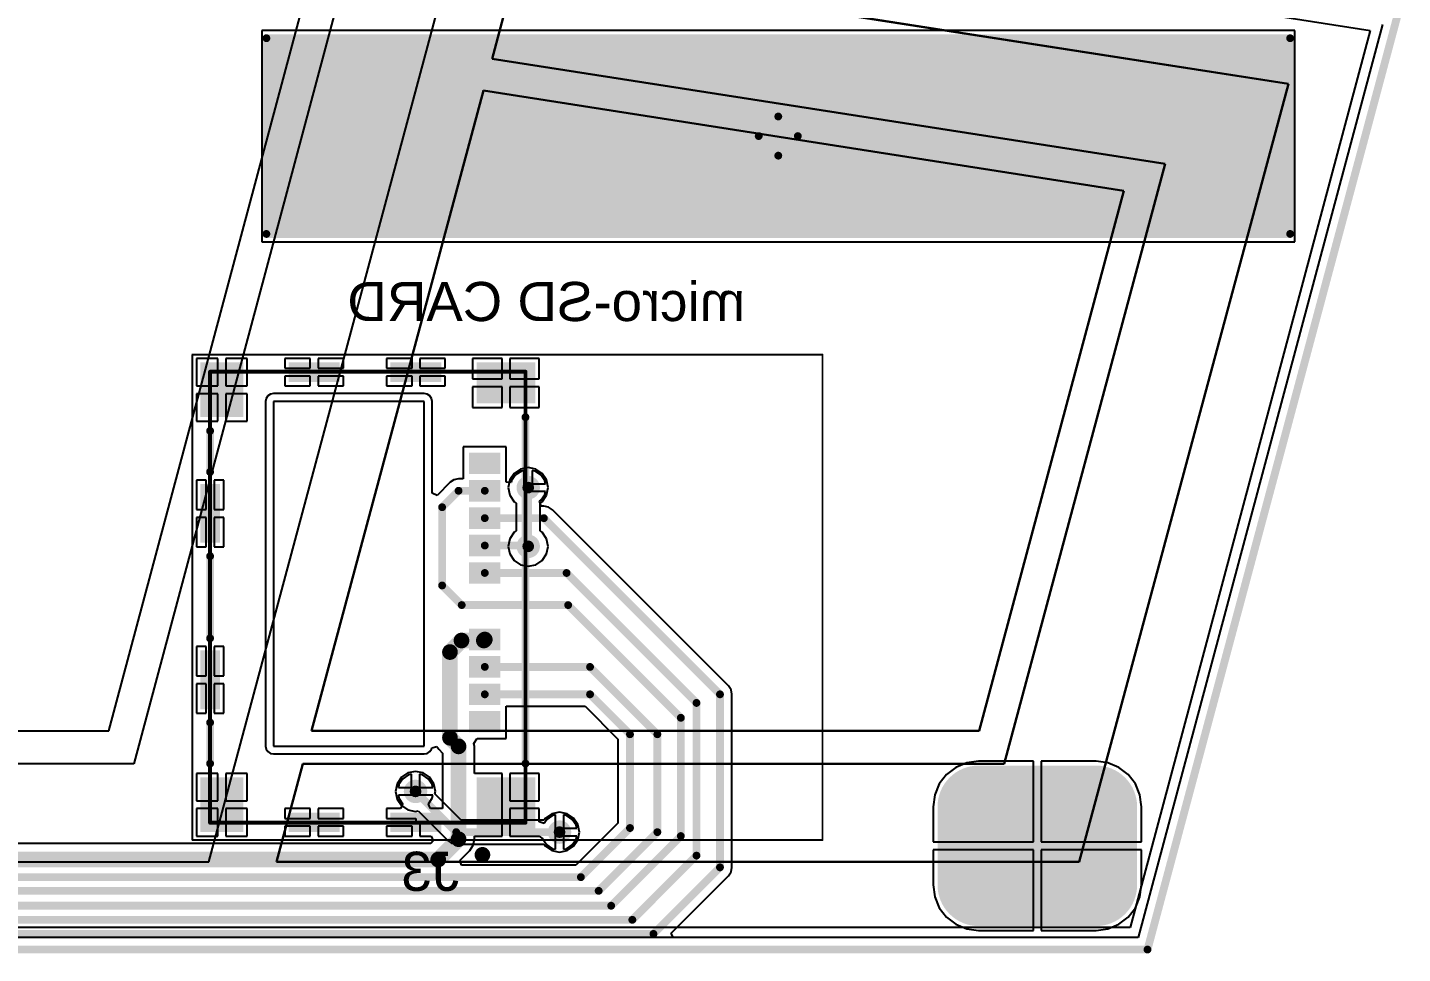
# Model space of a CAD drawing. Header units: inches. Extents: x -27 to 142, y -1 to 42.
# Drawn here: x 107.2 to 142.34, y -1 to 22.65 of the extents above; entities that cross this region are included whole.
import ezdxf

# ---------------------------------------------------------------- set-up
doc = ezdxf.new("R2010")
doc.units = ezdxf.units.IN
for name, color, linetype in [('Bottom Layer', 5, 'Continuous'), ('Bottom Overlay', 54, 'Continuous'), ('Bottom Paste', 16, 'Continuous'), ('Bottom Solder', 6, 'Continuous'), ('Keep-Out Layer', 6, 'Continuous'), ('Mechanical 1', 6, 'Continuous'), ('Mechanical 13', 56, 'Continuous'), ('Mechanical 15', 56, 'Continuous'), ('Top Layer', 1, 'Continuous'), ('Top Solder', 216, 'Continuous'), ('Via Holes', 16, 'Continuous')]:
    doc.layers.add(name, color=color, linetype=linetype)
doc.styles.add('Arial', font='', dxfattribs={"height": 0.2})
doc.styles.get('Arial').set_extended_font_data('Arial')

# ---------------------------------------------------------------- blocks, each defined once
blk = doc.blocks.new('GCT_MEM2085_00_115_00_A_REV0_2_B_734')
at = {"layer": 'Bottom Layer'}
for points in [[(-5.95, 4.23), (-5, 4.23), (-5, 2.83), (-5.95, 2.83)], [(4.65, 4.23), (5.95, 4.23), (5.95, 2.83), (4.65, 2.83)], [(-3.645, 3.34), (-3.195, 3.34), (-3.195, 2.64), (-3.645, 2.64)], [(-2.945, 3.34), (-2.495, 3.34), (-2.495, 2.64), (-2.945, 2.64)], [(-2.245, 3.34), (-1.795, 3.34), (-1.795, 2.64), (-2.245, 2.64)], [(-1.545, 3.34), (-1.095, 3.34), (-1.095, 2.64), (-1.545, 2.64)], [(-0.845, 3.34), (-0.395, 3.34), (-0.395, 2.64), (-0.845, 2.64)], [(0.855, 3.34), (1.305, 3.34), (1.305, 2.64), (0.855, 2.64)], [(1.555, 3.34), (2.005, 3.34), (2.005, 2.64), (1.555, 2.64)], [(2.255, 3.34), (2.705, 3.34), (2.705, 2.64), (2.255, 2.64)], [(2.955, 3.34), (3.405, 3.34), (3.405, 2.64), (2.955, 2.64)], [(-5.95, 1.83), (-5.55, 1.83), (-5.55, 0.63), (-5.95, 0.63)], [(5.55, 1.83), (5.95, 1.83), (5.95, 0.63), (5.55, 0.63)], [(-5.95, -0.77), (-5.55, -0.77), (-5.55, -1.97), (-5.95, -1.97)], [(5.55, -0.77), (5.95, -0.77), (5.95, -1.97), (5.55, -1.97)], [(-5.95, -3.23), (-4.65, -3.23), (-4.65, -4.23), (-5.95, -4.23)], [(4.65, -3.23), (5.95, -3.23), (5.95, -4.23), (4.65, -4.23)], [(-2.84, -3.83), (-1.44, -3.83), (-1.44, -4.23), (-2.84, -4.23)], [(1.41, -3.83), (2.81, -3.83), (2.81, -4.23), (1.41, -4.23)]]:
    blk.add_hatch(color=5, dxfattribs=at).paths.add_polyline_path(points)
at = {"layer": 'Bottom Paste'}
for points in [[(-5.95, 4.23), (-5, 4.23), (-5, 2.83), (-5.95, 2.83)], [(4.65, 4.23), (5.95, 4.23), (5.95, 2.83), (4.65, 2.83)], [(-3.645, 3.34), (-3.195, 3.34), (-3.195, 2.64), (-3.645, 2.64)], [(-2.945, 3.34), (-2.495, 3.34), (-2.495, 2.64), (-2.945, 2.64)], [(-2.245, 3.34), (-1.795, 3.34), (-1.795, 2.64), (-2.245, 2.64)], [(-1.545, 3.34), (-1.095, 3.34), (-1.095, 2.64), (-1.545, 2.64)], [(-0.845, 3.34), (-0.395, 3.34), (-0.395, 2.64), (-0.845, 2.64)], [(0.855, 3.34), (1.305, 3.34), (1.305, 2.64), (0.855, 2.64)], [(1.555, 3.34), (2.005, 3.34), (2.005, 2.64), (1.555, 2.64)], [(2.255, 3.34), (2.705, 3.34), (2.705, 2.64), (2.255, 2.64)], [(2.955, 3.34), (3.405, 3.34), (3.405, 2.64), (2.955, 2.64)], [(-5.95, 1.83), (-5.55, 1.83), (-5.55, 0.63), (-5.95, 0.63)], [(5.55, 1.83), (5.95, 1.83), (5.95, 0.63), (5.55, 0.63)], [(-5.95, -0.77), (-5.55, -0.77), (-5.55, -1.97), (-5.95, -1.97)], [(5.55, -0.77), (5.95, -0.77), (5.95, -1.97), (5.55, -1.97)], [(-5.95, -3.23), (-4.65, -3.23), (-4.65, -4.23), (-5.95, -4.23)], [(4.65, -3.23), (5.95, -3.23), (5.95, -4.23), (4.65, -4.23)], [(-2.84, -3.83), (-1.44, -3.83), (-1.44, -4.23), (-2.84, -4.23)], [(1.41, -3.83), (2.81, -3.83), (2.81, -4.23), (1.41, -4.23)]]:
    blk.add_hatch(color=16, dxfattribs=at).paths.add_polyline_path(points)
at = {"layer": 'Bottom Solder'}
for points in [[(-6, 4.28), (-4.95, 4.28), (-4.95, 2.78), (-6, 2.78)], [(4.6, 4.28), (6, 4.28), (6, 2.78), (4.6, 2.78)], [(-3.695, 3.39), (-3.145, 3.39), (-3.145, 2.59), (-3.695, 2.59)], [(-2.995, 3.39), (-2.445, 3.39), (-2.445, 2.59), (-2.995, 2.59)], [(-2.295, 3.39), (-1.745, 3.39), (-1.745, 2.59), (-2.295, 2.59)], [(-1.595, 3.39), (-1.045, 3.39), (-1.045, 2.59), (-1.595, 2.59)], [(-0.895, 3.39), (-0.345, 3.39), (-0.345, 2.59), (-0.895, 2.59)], [(0.805, 3.39), (1.355, 3.39), (1.355, 2.59), (0.805, 2.59)], [(1.505, 3.39), (2.055, 3.39), (2.055, 2.59), (1.505, 2.59)], [(2.205, 3.39), (2.755, 3.39), (2.755, 2.59), (2.205, 2.59)], [(2.905, 3.39), (3.455, 3.39), (3.455, 2.59), (2.905, 2.59)], [(-6, 1.88), (-5.5, 1.88), (-5.5, 0.58), (-6, 0.58)], [(5.5, 1.88), (6, 1.88), (6, 0.58), (5.5, 0.58)], [(-6, -0.72), (-5.5, -0.72), (-5.5, -2.02), (-6, -2.02)], [(5.5, -0.72), (6, -0.72), (6, -2.02), (5.5, -2.02)], [(-6, -3.18), (-4.6, -3.18), (-4.6, -4.28), (-6, -4.28)], [(4.6, -3.18), (6, -3.18), (6, -4.28), (4.6, -4.28)], [(-2.89, -3.78), (-1.39, -3.78), (-1.39, -4.28), (-2.89, -4.28)], [(1.36, -3.78), (2.86, -3.78), (2.86, -4.28), (1.36, -4.28)]]:
    blk.add_hatch(color=6, dxfattribs=at).paths.add_polyline_path(points)
at = {"layer": 'Bottom Layer'}
for p, q in [((3.8, 1.44), (-5, 1.44)), ((-5, 1.44), (-5, -2.41)), ((3.8, -2.41), (3.8, 1.44)), ((-5, -2.41), (3.8, -2.41))]:
    blk.add_line(p, q, dxfattribs=at)
at = {"layer": 'Bottom Overlay'}
for points in [[(4.25, 4.03, 0.2, 0.2, 0), (-4.6, 4.03, 0.2, 0.2, 0)], [(-3.2, -4.03, 0.2, 0.2, 0), (-4.25, -4.03, 0.2, 0.2, 0)], [(1.05, -4.03, 0.2, 0.2, 0), (-1.05, -4.03, 0.2, 0.2, 0)], [(4.25, -4.03, 0.2, 0.2, 0), (3.2, -4.03, 0.2, 0.2, 0)]]:
    blk.add_lwpolyline(points, format="xyseb", dxfattribs=at)
for points in [[(-4.65, 4.03, 0.1, 0.1, 1), (-4.55, 4.03, 0.1, 0.1, 1)], [(4.2, 4.03, 0.1, 0.1, 1), (4.3, 4.03, 0.1, 0.1, 1)], [(6.68, 2.93, 0.2, 0.2, 1), (6.48, 2.93, 0.2, 0.2, 1)], [(6.43, 2.93, 0.1, 0.1, 1), (6.53, 2.93, 0.1, 0.1, 1)], [(6.63, 2.93, 0.1, 0.1, 1), (6.73, 2.93, 0.1, 0.1, 1)], [(-4.3, -4.03, 0.1, 0.1, 1), (-4.2, -4.03, 0.1, 0.1, 1)], [(-3.25, -4.03, 0.1, 0.1, 1), (-3.15, -4.03, 0.1, 0.1, 1)], [(-1.1, -4.03, 0.1, 0.1, 1), (-1, -4.03, 0.1, 0.1, 1)], [(1, -4.03, 0.1, 0.1, 1), (1.1, -4.03, 0.1, 0.1, 1)], [(3.15, -4.03, 0.1, 0.1, 1), (3.25, -4.03, 0.1, 0.1, 1)], [(4.2, -4.03, 0.1, 0.1, 1), (4.3, -4.03, 0.1, 0.1, 1)]]:
    blk.add_lwpolyline(points, format="xyseb", close=True, dxfattribs=at)
at = {"layer": 'Mechanical 13'}
for points in [[(5.76, 4.03, 0.1, 0.1, 0), (-5.76, 4.03, 0.1, 0.1, 0)], [(-5.76, -4.03, 0.1, 0.1, 0), (-5.76, 4.03, 0.1, 0.1, 0)], [(5.76, -4.03, 0.1, 0.1, 0), (5.76, 4.03, 0.1, 0.1, 0)], [(5.76, -4.03, 0.1, 0.1, 0), (-5.76, -4.03, 0.1, 0.1, 0)]]:
    blk.add_lwpolyline(points, format="xyseb", dxfattribs=at)
for points in [[(-5.785, 4.03, 0.05, 0.05, 1), (-5.735, 4.03, 0.05, 0.05, 1)], [(-5.785, 4.03, 0.05, 0.05, 1), (-5.735, 4.03, 0.05, 0.05, 1)], [(5.735, 4.03, 0.05, 0.05, 1), (5.785, 4.03, 0.05, 0.05, 1)], [(5.735, 4.03, 0.05, 0.05, 1), (5.785, 4.03, 0.05, 0.05, 1)], [(6.68, 2.93, 0.2, 0.2, 1), (6.48, 2.93, 0.2, 0.2, 1)], [(6.43, 2.93, 0.1, 0.1, 1), (6.53, 2.93, 0.1, 0.1, 1)], [(6.63, 2.93, 0.1, 0.1, 1), (6.73, 2.93, 0.1, 0.1, 1)], [(-5.785, -4.03, 0.05, 0.05, 1), (-5.735, -4.03, 0.05, 0.05, 1)], [(-5.785, -4.03, 0.05, 0.05, 1), (-5.735, -4.03, 0.05, 0.05, 1)], [(5.735, -4.03, 0.05, 0.05, 1), (5.785, -4.03, 0.05, 0.05, 1)], [(5.735, -4.03, 0.05, 0.05, 1), (5.785, -4.03, 0.05, 0.05, 1)]]:
    blk.add_lwpolyline(points, format="xyseb", close=True, dxfattribs=at)
at = {"layer": 'Mechanical 15'}
for points in [[(-6.2, -4.48, 0.05, 0.05, 0), (-6.2, 11.62, 0.05, 0.05, 0)], [(6.2, 11.62, 0.05, 0.05, 0), (-6.2, 11.62, 0.05, 0.05, 0)], [(6.2, -4.48, 0.05, 0.05, 0), (6.2, 11.62, 0.05, 0.05, 0)], [(6.2, -4.48, 0.05, 0.05, 0), (-6.2, -4.48, 0.05, 0.05, 0)]]:
    blk.add_lwpolyline(points, format="xyseb", dxfattribs=at)
for points in [[(-6.212, 11.62, 0.025, 0.025, 1), (-6.188, 11.62, 0.025, 0.025, 1)], [(-6.212, 11.62, 0.025, 0.025, 1), (-6.188, 11.62, 0.025, 0.025, 1)], [(6.188, 11.62, 0.025, 0.025, 1), (6.212, 11.62, 0.025, 0.025, 1)], [(6.188, 11.62, 0.025, 0.025, 1), (6.212, 11.62, 0.025, 0.025, 1)], [(-6.212, -4.48, 0.025, 0.025, 1), (-6.188, -4.48, 0.025, 0.025, 1)], [(-6.212, -4.48, 0.025, 0.025, 1), (-6.188, -4.48, 0.025, 0.025, 1)], [(6.188, -4.48, 0.025, 0.025, 1), (6.212, -4.48, 0.025, 0.025, 1)], [(6.188, -4.48, 0.025, 0.025, 1), (6.212, -4.48, 0.025, 0.025, 1)]]:
    blk.add_lwpolyline(points, format="xyseb", close=True, dxfattribs=at)
blk = doc.blocks.new('I___________________754')
at = {"layer": 'Bottom Layer'}
blk.add_hatch(color=5, dxfattribs=at).paths.add_polyline_path([(-13, 2.5), (13, 2.5), (13, -2.5), (-13, -2.5)])
at = {"layer": 'Bottom Solder'}
blk.add_hatch(color=6, dxfattribs=at).paths.add_polyline_path([(-13.05, 2.55), (13.05, 2.55), (13.05, -2.55), (-13.05, -2.55)])
at = {"layer": 'Mechanical 13'}
for points in [[(-13.081, 2.5, 0.2, 0.2, 0), (-13.081, -2.5, 0.2, 0.2, 0)], [(13.081, 2.5, 0.2, 0.2, 0), (-13.081, 2.5, 0.2, 0.2, 0)], [(13.081, 2.5, 0.2, 0.2, 0), (13.081, -2.5, 0.2, 0.2, 0)], [(13.081, -2.5, 0.2, 0.2, 0), (-13.081, -2.5, 0.2, 0.2, 0)]]:
    blk.add_lwpolyline(points, format="xyseb", dxfattribs=at)
for points in [[(-13.131, 2.5, 0.1, 0.1, 1), (-13.031, 2.5, 0.1, 0.1, 1)], [(-13.131, 2.5, 0.1, 0.1, 1), (-13.031, 2.5, 0.1, 0.1, 1)], [(13.031, 2.5, 0.1, 0.1, 1), (13.131, 2.5, 0.1, 0.1, 1)], [(13.031, 2.5, 0.1, 0.1, 1), (13.131, 2.5, 0.1, 0.1, 1)], [(-13.131, -2.5, 0.1, 0.1, 1), (-13.031, -2.5, 0.1, 0.1, 1)], [(-13.131, -2.5, 0.1, 0.1, 1), (-13.031, -2.5, 0.1, 0.1, 1)], [(13.031, -2.5, 0.1, 0.1, 1), (13.131, -2.5, 0.1, 0.1, 1)], [(13.031, -2.5, 0.1, 0.1, 1), (13.131, -2.5, 0.1, 0.1, 1)]]:
    blk.add_lwpolyline(points, format="xyseb", close=True, dxfattribs=at)
at = {"layer": 'Mechanical 15'}
for points in [[(13.081, 2.5, 0.2, 0.2, 0), (-13.081, 2.5, 0.2, 0.2, 0)], [(-13.081, 2.5, 0.2, 0.2, 0), (-13.081, -2.5, 0.2, 0.2, 0)], [(13.081, 2.5, 0.2, 0.2, 0), (13.081, -2.5, 0.2, 0.2, 0)], [(0, 0.5, 0.2, 0.2, 0), (0, -0.5, 0.2, 0.2, 0)], [(0.5, 0, 0.2, 0.2, 0), (-0.5, 0, 0.2, 0.2, 0)], [(13.081, -2.5, 0.2, 0.2, 0), (-13.081, -2.5, 0.2, 0.2, 0)]]:
    blk.add_lwpolyline(points, format="xyseb", dxfattribs=at)
for points in [[(-13.131, 2.5, 0.1, 0.1, 1), (-13.031, 2.5, 0.1, 0.1, 1)], [(-13.131, 2.5, 0.1, 0.1, 1), (-13.031, 2.5, 0.1, 0.1, 1)], [(13.031, 2.5, 0.1, 0.1, 1), (13.131, 2.5, 0.1, 0.1, 1)], [(13.031, 2.5, 0.1, 0.1, 1), (13.131, 2.5, 0.1, 0.1, 1)], [(-0.05, 0.5, 0.1, 0.1, 1), (0.05, 0.5, 0.1, 0.1, 1)], [(-0.55, 0, 0.1, 0.1, 1), (-0.45, 0, 0.1, 0.1, 1)], [(0.45, 0, 0.1, 0.1, 1), (0.55, 0, 0.1, 0.1, 1)], [(-0.05, -0.5, 0.1, 0.1, 1), (0.05, -0.5, 0.1, 0.1, 1)], [(-13.131, -2.5, 0.1, 0.1, 1), (-13.031, -2.5, 0.1, 0.1, 1)], [(-13.131, -2.5, 0.1, 0.1, 1), (-13.031, -2.5, 0.1, 0.1, 1)], [(13.031, -2.5, 0.1, 0.1, 1), (13.131, -2.5, 0.1, 0.1, 1)], [(13.031, -2.5, 0.1, 0.1, 1), (13.131, -2.5, 0.1, 0.1, 1)]]:
    blk.add_lwpolyline(points, format="xyseb", close=True, dxfattribs=at)

msp = doc.modelspace()

# ---------------------------------------------------------------- hatches: boundary and pattern name
at = {"layer": 'Bottom Layer'}
h = msp.add_hatch(color=5, dxfattribs=at)
edge = h.paths.add_edge_path()
edge.add_arc((120, 10.9), 0.3, 0, 360)
h = msp.add_hatch(color=5, dxfattribs=at)
edge = h.paths.add_edge_path()
edge.add_arc((120, 9.4), 0.3, 0, 360)
h = msp.add_hatch(color=5, dxfattribs=at)
edge = h.paths.add_edge_path()
edge.add_arc((131.51, 2.75), 1, 90, 180)
edge.add_line((130.51, 2.75), (130.51, 0.75))
edge.add_arc((131.51, 0.75), 1, 180, 270)
edge.add_line((131.51, -0.25), (134.51, -0.25))
edge.add_arc((134.51, 0.75), 1, 270, 360)
edge.add_line((135.51, 0.75), (135.51, 2.75))
edge.add_arc((134.51, 2.75), 1, 0, 90)
edge.add_line((134.51, 3.75), (131.51, 3.75))
h = msp.add_hatch(color=5, dxfattribs=at)
edge = h.paths.add_edge_path()
edge.add_arc((117.12, 3.14), 0.3, 0, 360)
h = msp.add_hatch(color=5, dxfattribs=at)
edge = h.paths.add_edge_path()
edge.add_arc((120.8, 2.1), 0.3, 0, 360)
at = {"layer": 'Bottom Solder'}
h = msp.add_hatch(color=6, dxfattribs=at)
edge = h.paths.add_edge_path()
edge.add_arc((131.51, 2.75), 1.05, 90, 180)
edge.add_line((130.46, 2.75), (130.46, 0.75))
edge.add_arc((131.51, 0.75), 1.05, 180, 270)
edge.add_line((131.51, -0.3), (134.51, -0.3))
edge.add_arc((134.51, 0.75), 1.05, 270, 360)
edge.add_line((135.56, 0.75), (135.56, 2.75))
edge.add_arc((134.51, 2.75), 1.05, 0, 90)
edge.add_line((134.51, 3.8), (131.51, 3.8))
at = {"layer": 'Top Layer'}
h = msp.add_hatch(color=1, dxfattribs=at)
edge = h.paths.add_edge_path()
edge.add_arc((120, 10.9), 0.3, 0, 360)
h = msp.add_hatch(color=1, dxfattribs=at)
edge = h.paths.add_edge_path()
edge.add_arc((120, 9.4), 0.3, 0, 360)
h = msp.add_hatch(color=1, dxfattribs=at)
edge = h.paths.add_edge_path()
edge.add_arc((117.12, 3.14), 0.3, 0, 360)
h = msp.add_hatch(color=1, dxfattribs=at)
edge = h.paths.add_edge_path()
edge.add_arc((120.8, 2.1), 0.3, 0, 360)
at = {"layer": 'Via Holes'}
h = msp.add_hatch(color=7, dxfattribs=at)
edge = h.paths.add_edge_path()
edge.add_arc((120, 10.9), 0.15, 0, 360)
h = msp.add_hatch(color=7, dxfattribs=at)
edge = h.paths.add_edge_path()
edge.add_arc((120, 9.4), 0.15, 0, 360)
h = msp.add_hatch(color=7, dxfattribs=at)
edge = h.paths.add_edge_path()
edge.add_arc((117.12, 3.14), 0.15, 0, 360)
h = msp.add_hatch(color=7, dxfattribs=at)
edge = h.paths.add_edge_path()
edge.add_arc((120.8, 2.1), 0.15, 0, 360)

# ---------------------------------------------------------------- linework, layer by layer
at = {"layer": 'Bottom Layer'}
for p, q in [((139.59, 22.58), (113.19, 22.58)), ((113.19, 22.58), (113.19, 17.18)), ((141.834, 22.726), (135.59, -0.594)), ((139.59, 17.18), (139.59, 22.58)), ((113.19, 17.18), (139.59, 17.18)), ((112.07, 14.2), (111.52, 14.2)), ((111.52, 14.2), (111.52, 13.5)), ((112.07, 13.5), (112.07, 14.2)), ((112.82, 14.2), (112.27, 14.2)), ((112.27, 14.2), (112.27, 13.5)), ((112.82, 13.5), (112.82, 14.2)), ((114.43, 14.2), (113.78, 14.2)), ((113.78, 14.2), (113.78, 13.95)), ((114.43, 13.95), (114.43, 14.2)), ((115.28, 14.2), (114.63, 14.2)), ((114.63, 14.2), (114.63, 13.95)), ((115.28, 13.95), (115.28, 14.2)), ((117.03, 14.2), (116.38, 14.2)), ((116.38, 14.2), (116.38, 13.95)), ((117.03, 13.95), (117.03, 14.2)), ((117.88, 14.2), (117.23, 14.2)), ((117.23, 14.2), (117.23, 13.95)), ((117.88, 13.95), (117.88, 14.2)), ((119.33, 14.2), (118.58, 14.2)), ((118.58, 14.2), (118.58, 13.675)), ((119.33, 13.675), (119.33, 14.2)), ((120.28, 14.2), (119.53, 14.2)), ((119.53, 14.2), (119.53, 13.675)), ((120.28, 13.675), (120.28, 14.2)), ((113.78, 13.95), (114.43, 13.95)), ((114.43, 13.75), (113.78, 13.75)), ((113.78, 13.75), (113.78, 13.5)), ((114.43, 13.5), (114.43, 13.75)), ((114.63, 13.95), (115.28, 13.95)), ((115.28, 13.75), (114.63, 13.75)), ((114.63, 13.75), (114.63, 13.5)), ((115.28, 13.5), (115.28, 13.75)), ((116.38, 13.95), (117.03, 13.95)), ((117.03, 13.75), (116.38, 13.75)), ((116.38, 13.75), (116.38, 13.5)), ((117.03, 13.5), (117.03, 13.75)), ((117.23, 13.95), (117.88, 13.95)), ((117.88, 13.75), (117.23, 13.75)), ((117.23, 13.75), (117.23, 13.5)), ((117.88, 13.5), (117.88, 13.75)), ((111.52, 13.5), (112.07, 13.5)), ((112.27, 13.5), (112.82, 13.5)), ((113.78, 13.5), (114.43, 13.5)), ((114.63, 13.5), (115.28, 13.5)), ((116.38, 13.5), (117.03, 13.5)), ((117.23, 13.5), (117.88, 13.5)), ((118.58, 13.675), (119.33, 13.675)), ((119.33, 13.475), (118.58, 13.475)), ((118.58, 13.475), (118.58, 12.95)), ((119.33, 12.95), (119.33, 13.475)), ((119.53, 13.675), (120.28, 13.675)), ((120.28, 13.475), (119.53, 13.475)), ((119.53, 13.475), (119.53, 12.95)), ((120.28, 12.95), (120.28, 13.475)), ((112.07, 13.3), (111.52, 13.3)), ((111.52, 13.3), (111.52, 12.6)), ((112.07, 12.6), (112.07, 13.3)), ((112.82, 13.3), (112.27, 13.3)), ((112.27, 13.3), (112.27, 12.6)), ((112.82, 12.6), (112.82, 13.3)), ((113.302, 13.178), (113.286, 13.1)), ((113.286, 13.1), (113.286, 4.3)), ((113.346, 13.244), (113.302, 13.178)), ((113.412, 13.288), (113.346, 13.244)), ((113.49, 13.304), (113.412, 13.288)), ((117.34, 13.304), (113.49, 13.304)), ((117.418, 13.288), (117.34, 13.304)), ((117.484, 13.244), (117.418, 13.288)), ((117.528, 13.178), (117.484, 13.244)), ((117.544, 13.1), (117.528, 13.178)), ((117.544, 10.756), (117.544, 13.1)), ((118.58, 12.95), (119.33, 12.95)), ((119.53, 12.95), (120.28, 12.95)), ((111.52, 12.6), (112.07, 12.6)), ((112.27, 12.6), (112.82, 12.6)), ((119.44, 11.945), (118.34, 11.945)), ((118.34, 11.945), (118.34, 11.126)), ((119.44, 11.042), (119.44, 11.945)), ((119.824, 11.324), (119.676, 11.224)), ((119.9, 11.339), (119.824, 11.324)), ((119.9, 10.9), (119.9, 11.339)), ((120.176, 11.324), (120.1, 11.339)), ((120.1, 11.339), (120.1, 11)), ((120.324, 11.224), (120.176, 11.324)), ((111.77, 11.09), (111.52, 11.09)), ((111.52, 11.09), (111.52, 10.34)), ((111.77, 10.34), (111.77, 11.09)), ((112.22, 11.09), (111.97, 11.09)), ((111.97, 11.09), (111.97, 10.34)), ((112.22, 10.34), (112.22, 11.09)), ((118.004, 11.036), (117.671, 10.703)), ((118.103, 11.103), (118.004, 11.036)), ((118.22, 11.126), (118.103, 11.103)), ((118.34, 11.126), (118.22, 11.126)), ((118.22, 11.126), (118.22, 11.126)), ((119.567, 11.03), (119.44, 11.042)), ((119.576, 11.076), (119.567, 11.03)), ((119.676, 11.224), (119.576, 11.076)), ((120, 10.9), (119.9, 10.9)), ((120, 10.8), (120, 10.9)), ((120.1, 11), (120.439, 11)), ((120.424, 11.076), (120.324, 11.224)), ((120.439, 11), (120.424, 11.076)), ((117.671, 10.703), (117.544, 10.756)), ((120.439, 10.8), (120, 10.8)), ((120.29, 10.553), (120.324, 10.576)), ((120.329, 10.426), (120.29, 10.553)), ((120.324, 10.576), (120.424, 10.724)), ((120.424, 10.724), (120.439, 10.8)), ((111.52, 10.34), (111.77, 10.34)), ((111.97, 10.34), (112.22, 10.34)), ((120.4, 10.426), (120.329, 10.426)), ((120.517, 10.403), (120.4, 10.426)), ((120.4, 10.426), (120.4, 10.426)), ((120.616, 10.336), (120.517, 10.403)), ((125.116, 5.836), (120.616, 10.336)), ((111.77, 10.14), (111.52, 10.14)), ((111.52, 10.14), (111.52, 9.39)), ((111.77, 9.39), (111.77, 10.14)), ((112.22, 10.14), (111.97, 10.14)), ((111.97, 10.14), (111.97, 9.39)), ((112.22, 9.39), (112.22, 10.14)), ((111.52, 9.39), (111.77, 9.39)), ((111.97, 9.39), (112.22, 9.39)), ((111.77, 6.84), (111.52, 6.84)), ((111.52, 6.84), (111.52, 6.09)), ((111.77, 6.09), (111.77, 6.84)), ((112.22, 6.84), (111.97, 6.84)), ((111.97, 6.84), (111.97, 6.09)), ((112.22, 6.09), (112.22, 6.84)), ((111.52, 6.09), (111.77, 6.09)), ((111.97, 6.09), (112.22, 6.09)), ((111.77, 5.89), (111.52, 5.89)), ((111.52, 5.89), (111.52, 5.14)), ((111.77, 5.14), (111.77, 5.89)), ((112.22, 5.89), (111.97, 5.89)), ((111.97, 5.89), (111.97, 5.14)), ((112.22, 5.14), (112.22, 5.89)), ((125.183, 5.737), (125.116, 5.836)), ((125.116, 5.836), (125.116, 5.836)), ((125.206, 5.62), (125.183, 5.737)), ((119.44, 4.495), (119.44, 5.314)), ((119.44, 5.314), (121.453, 5.314)), ((121.453, 5.314), (122.294, 4.473)), ((125.206, 1.2), (125.206, 5.62)), ((125.206, 5.62), (125.206, 5.62)), ((111.52, 5.14), (111.77, 5.14)), ((111.97, 5.14), (112.22, 5.14)), ((113.286, 4.3), (113.302, 4.222)), ((113.302, 4.222), (113.346, 4.156)), ((117.484, 4.156), (117.528, 4.222)), ((117.528, 4.222), (117.535, 4.257)), ((117.535, 4.257), (117.661, 4.29)), ((117.661, 4.29), (117.666, 4.289)), ((117.666, 4.289), (117.712, 4.222)), ((117.712, 4.222), (117.812, 4.121)), ((118.612, 4.368), (118.683, 4.479)), ((118.628, 4.29), (118.612, 4.368)), ((118.628, 3.6), (118.628, 4.29)), ((118.628, 4.29), (118.628, 4.29)), ((118.683, 4.479), (118.705, 4.495)), ((118.705, 4.495), (119.44, 4.495)), ((122.294, 4.473), (122.294, 2.331)), ((113.346, 4.156), (113.412, 4.112)), ((113.412, 4.112), (113.49, 4.096)), ((113.49, 4.096), (117.34, 4.096)), ((117.34, 4.096), (117.418, 4.112)), ((117.418, 4.112), (117.484, 4.156)), ((117.812, 4.121), (117.812, 2.7)), ((131.21, 3.87), (130.93, 3.755)), ((131.51, 3.91), (131.21, 3.87)), ((132.91, 3.91), (131.51, 3.91)), ((132.91, 1.85), (132.91, 3.91)), ((134.51, 3.91), (133.11, 3.91)), ((133.11, 3.91), (133.11, 1.85)), ((134.81, 3.87), (134.51, 3.91)), ((135.09, 3.755), (134.81, 3.87)), ((112.07, 3.6), (111.52, 3.6)), ((111.52, 3.6), (111.52, 2.9)), ((112.07, 2.9), (112.07, 3.6)), ((112.82, 3.6), (112.27, 3.6)), ((112.27, 3.6), (112.27, 2.9)), ((112.82, 2.9), (112.82, 3.6)), ((116.944, 3.564), (116.796, 3.464)), ((117.02, 3.579), (116.944, 3.564)), ((117.02, 3.24), (117.02, 3.579)), ((117.296, 3.564), (117.22, 3.579)), ((117.22, 3.579), (117.22, 3.24)), ((117.444, 3.464), (117.296, 3.564)), ((119.33, 3.6), (118.628, 3.6)), ((119.33, 2.8), (119.33, 3.6)), ((120.28, 3.6), (119.53, 3.6)), ((119.53, 3.6), (119.53, 2.9)), ((120.28, 2.9), (120.28, 3.6)), ((130.69, 3.57), (130.505, 3.33)), ((130.93, 3.755), (130.69, 3.57)), ((135.33, 3.57), (135.09, 3.755)), ((135.515, 3.33), (135.33, 3.57)), ((116.696, 3.316), (116.681, 3.24)), ((116.681, 3.24), (117.02, 3.24)), ((116.796, 3.464), (116.696, 3.316)), ((117.22, 3.24), (117.559, 3.24)), ((117.544, 3.316), (117.444, 3.464)), ((117.559, 3.24), (117.544, 3.316)), ((130.505, 3.33), (130.39, 3.05)), ((135.63, 3.05), (135.515, 3.33)), ((111.52, 2.9), (112.07, 2.9)), ((112.27, 2.9), (112.82, 2.9)), ((117.559, 3.04), (116.681, 3.04)), ((116.681, 3.04), (116.696, 2.964)), ((116.696, 2.964), (116.788, 2.827)), ((116.788, 2.827), (116.775, 2.772)), ((117.452, 2.827), (117.544, 2.964)), ((117.465, 2.772), (117.452, 2.827)), ((117.544, 2.964), (117.559, 3.04)), ((119.53, 2.9), (120.28, 2.9)), ((130.39, 3.05), (130.35, 2.75)), ((135.67, 2.75), (135.63, 3.05)), ((112.07, 2.7), (111.52, 2.7)), ((111.52, 2.7), (111.52, 2)), ((112.07, 2), (112.07, 2.7)), ((112.82, 2.7), (112.27, 2.7)), ((112.27, 2.7), (112.27, 2)), ((112.82, 2), (112.82, 2.7)), ((114.43, 2.7), (113.78, 2.7)), ((113.78, 2.7), (113.78, 2.45)), ((114.43, 2.45), (114.43, 2.7)), ((115.28, 2.7), (114.63, 2.7)), ((114.63, 2.7), (114.63, 2.45)), ((115.28, 2.45), (115.28, 2.7)), ((116.74, 2.7), (116.38, 2.7)), ((116.38, 2.7), (116.38, 2.45)), ((116.775, 2.772), (116.74, 2.7)), ((117.5, 2.7), (117.465, 2.772)), ((117.812, 2.7), (117.5, 2.7)), ((119.33, 2), (119.33, 2.8)), ((120.28, 2.7), (119.53, 2.7)), ((119.53, 2.7), (119.53, 2)), ((120.28, 2.36), (120.28, 2.7)), ((120.624, 2.524), (120.476, 2.424)), ((120.7, 2.539), (120.624, 2.524)), ((120.7, 2.1), (120.7, 2.539)), ((120.976, 2.524), (120.9, 2.539)), ((120.9, 2.539), (120.9, 2.2)), ((121.124, 2.424), (120.976, 2.524)), ((130.35, 2.75), (130.35, 1.85)), ((135.67, 1.85), (135.67, 2.75)), ((113.78, 2.45), (114.43, 2.45)), ((114.43, 2.25), (113.78, 2.25)), ((113.78, 2.25), (113.78, 2)), ((114.43, 2), (114.43, 2.25)), ((114.63, 2.45), (115.28, 2.45)), ((115.28, 2.25), (114.63, 2.25)), ((114.63, 2.25), (114.63, 2)), ((115.28, 2), (115.28, 2.25)), ((116.38, 2.45), (117.13, 2.45)), ((117.03, 2.25), (116.38, 2.25)), ((116.38, 2.25), (116.38, 2)), ((117.03, 2), (117.03, 2.25)), ((117.13, 2.45), (117.13, 2.35)), ((117.13, 2.35), (117.23, 2.35)), ((117.23, 2.35), (117.23, 2)), ((120.407, 2.322), (120.28, 2.36)), ((120.476, 2.424), (120.407, 2.322)), ((120.9, 2.2), (121.239, 2.2)), ((121.224, 2.276), (121.124, 2.424)), ((122.294, 2.331), (121.219, 1.256)), ((121.239, 2.2), (121.224, 2.276)), ((117.515, 1.808), (93.475, 1.808)), ((111.52, 2), (112.07, 2)), ((112.27, 2), (112.82, 2)), ((113.78, 2), (114.43, 2)), ((114.63, 2), (115.28, 2)), ((116.38, 2), (117.03, 2)), ((117.23, 2), (117.519, 2)), ((117.572, 1.879), (117.515, 1.808)), ((117.519, 2), (117.572, 1.879)), ((118.508, 1.632), (118.597, 1.764)), ((118.597, 1.764), (118.628, 1.92)), ((118.628, 1.92), (118.628, 2)), ((118.628, 2), (119.33, 2)), ((119.53, 2), (120.232, 2)), ((120.232, 2), (120.28, 2)), ((120.28, 2), (120.376, 1.925)), ((120.376, 1.925), (120.376, 1.924)), ((120.376, 1.924), (120.476, 1.776)), ((120.476, 1.776), (120.624, 1.676)), ((120.7, 1.661), (120.7, 2.1)), ((121.239, 2), (120.9, 2)), ((120.9, 2), (120.9, 1.661)), ((120.976, 1.676), (121.124, 1.776)), ((121.124, 1.776), (121.224, 1.924)), ((121.224, 1.924), (121.239, 2)), ((130.35, 1.85), (132.91, 1.85)), ((133.11, 1.85), (135.67, 1.85)), ((118.25, 1.373), (118.508, 1.632)), ((118.508, 1.632), (118.508, 1.632)), ((120.624, 1.676), (120.7, 1.661)), ((120.9, 1.661), (120.976, 1.676)), ((132.91, 1.65), (130.35, 1.65)), ((130.35, 1.65), (130.35, 0.75)), ((132.91, -0.41), (132.91, 1.65)), ((135.67, 1.65), (133.11, 1.65)), ((133.11, 1.65), (133.11, -0.41)), ((135.67, 0.75), (135.67, 1.65)), ((118.299, 1.256), (118.25, 1.373)), ((121.219, 1.256), (118.299, 1.256)), ((125.116, 0.984), (125.183, 1.083)), ((125.183, 1.083), (125.206, 1.2)), ((123.656, -0.477), (125.116, 0.984)), ((125.116, 0.984), (125.116, 0.984)), ((130.35, 0.75), (130.39, 0.45)), ((135.63, 0.45), (135.67, 0.75)), ((130.39, 0.45), (130.505, 0.17)), ((135.515, 0.17), (135.63, 0.45)), ((130.505, 0.17), (130.69, -0.07)), ((135.33, -0.07), (135.515, 0.17)), ((130.69, -0.07), (130.93, -0.255)), ((130.93, -0.255), (131.21, -0.37)), ((134.81, -0.37), (135.09, -0.255)), ((135.09, -0.255), (135.33, -0.07)), ((123.704, -0.594), (123.656, -0.477)), ((135.59, -0.594), (123.704, -0.594)), ((131.21, -0.37), (131.51, -0.41)), ((131.51, -0.41), (132.91, -0.41)), ((133.11, -0.41), (134.51, -0.41)), ((134.51, -0.41), (134.81, -0.37))]:
    msp.add_line(p, q, dxfattribs=at)
for points in [[(117.8, 10.4, 0.2, 0.2, 0), (118.22, 10.82, 0.2, 0.2, 0)], [(118.22, 10.82, 0.2, 0.2, 0), (118.89, 10.82, 0.2, 0.2, 0)], [(117.8, 8.4, 0.2, 0.2, 0), (117.8, 10.4, 0.2, 0.2, 0)], [(118.89, 10.12, 0.2, 0.2, 0), (120.4, 10.12, 0.2, 0.2, 0)], [(120.4, 10.12, 0.2, 0.2, 0), (124.9, 5.62, 0.2, 0.2, 0)], [(118.89, 9.42, 0.2, 0.2, 0), (119.98, 9.42, 0.2, 0.2, 0)], [(119.98, 9.42, 0.2, 0.2, 0), (120, 9.4, 0.2, 0.2, 0)], [(118.89, 8.72, 0.2, 0.2, 0), (120.98, 8.72, 0.2, 0.2, 0)], [(120.98, 8.72, 0.2, 0.2, 0), (124.3, 5.4, 0.2, 0.2, 0)], [(117.8, 8.4, 0.2, 0.2, 0), (118.3, 7.9, 0.2, 0.2, 0)], [(118.3, 7.9, 0.2, 0.2, 0), (121.02, 7.9, 0.2, 0.2, 0)], [(121.02, 7.9, 0.2, 0.2, 0), (123.9, 5.02, 0.2, 0.2, 0)], [(118, 6.7, 0.4, 0.4, 0), (118.295, 6.995, 0.4, 0.4, 0)], [(118.295, 6.995, 0.4, 0.4, 0), (118.865, 6.995, 0.4, 0.4, 0)], [(118.865, 6.995, 0.4, 0.4, 0), (118.89, 7.02, 0.4, 0.4, 0)], [(118, 4.51, 0.4, 0.4, 0), (118, 6.7, 0.4, 0.4, 0)], [(118.89, 6.32, 0.2, 0.2, 0), (121.58, 6.32, 0.2, 0.2, 0)], [(121.58, 6.32, 0.2, 0.2, 0), (123.3, 4.6, 0.2, 0.2, 0)], [(118.89, 5.62, 0.2, 0.2, 0), (121.58, 5.62, 0.2, 0.2, 0)], [(121.58, 5.62, 0.2, 0.2, 0), (122.6, 4.6, 0.2, 0.2, 0)], [(124.9, 1.2, 0.2, 0.2, 0), (124.9, 5.62, 0.2, 0.2, 0)], [(124.3, 1.5, 0.2, 0.2, 0), (124.3, 5.4, 0.2, 0.2, 0)], [(123.9, 2, 0.2, 0.2, 0), (123.9, 5.02, 0.2, 0.2, 0)], [(118, 4.51, 0.4, 0.4, 0), (118.22, 4.29, 0.4, 0.4, 0)], [(122.6, 2.205, 0.2, 0.2, 0), (122.6, 4.6, 0.2, 0.2, 0)], [(123.3, 2.1, 0.2, 0.2, 0), (123.3, 4.6, 0.2, 0.2, 0)], [(118.22, 1.92, 0.4, 0.4, 0), (118.22, 4.29, 0.4, 0.4, 0)], [(117.7, 1.4, 0.4, 0.4, 0), (118.22, 1.92, 0.4, 0.4, 0)], [(121.345, 0.95, 0.2, 0.2, 0), (122.6, 2.205, 0.2, 0.2, 0)], [(121.8, 0.6, 0.2, 0.2, 0), (123.3, 2.1, 0.2, 0.2, 0)], [(122.12, 0.22, 0.2, 0.2, 0), (123.9, 2, 0.2, 0.2, 0)], [(74.5, 1.4, 0.4, 0.4, 0), (117.7, 1.4, 0.4, 0.4, 0)], [(122.66, -0.14, 0.2, 0.2, 0), (124.3, 1.5, 0.2, 0.2, 0)], [(123.2, -0.5, 0.2, 0.2, 0), (124.9, 1.2, 0.2, 0.2, 0)], [(74.05, 0.95, 0.2, 0.2, 0), (121.345, 0.95, 0.2, 0.2, 0)], [(73.7, 0.6, 0.2, 0.2, 0), (121.8, 0.6, 0.2, 0.2, 0)], [(73.48, 0.22, 0.2, 0.2, 0), (122.12, 0.22, 0.2, 0.2, 0)], [(73.14, -0.14, 0.2, 0.2, 0), (122.66, -0.14, 0.2, 0.2, 0)], [(72.8, -0.5, 0.2, 0.2, 0), (123.2, -0.5, 0.2, 0.2, 0)]]:
    msp.add_lwpolyline(points, format="xyseb", dxfattribs=at)
for points in [[(118.17, 10.82, 0.1, 0.1, 1), (118.27, 10.82, 0.1, 0.1, 1)], [(118.17, 10.82, 0.1, 0.1, 1), (118.27, 10.82, 0.1, 0.1, 1)], [(118.84, 10.82, 0.1, 0.1, 1), (118.94, 10.82, 0.1, 0.1, 1)], [(117.75, 10.4, 0.1, 0.1, 1), (117.85, 10.4, 0.1, 0.1, 1)], [(117.75, 10.4, 0.1, 0.1, 1), (117.85, 10.4, 0.1, 0.1, 1)], [(118.84, 10.12, 0.1, 0.1, 1), (118.94, 10.12, 0.1, 0.1, 1)], [(120.35, 10.12, 0.1, 0.1, 1), (120.45, 10.12, 0.1, 0.1, 1)], [(120.35, 10.12, 0.1, 0.1, 1), (120.45, 10.12, 0.1, 0.1, 1)], [(118.84, 9.42, 0.1, 0.1, 1), (118.94, 9.42, 0.1, 0.1, 1)], [(119.93, 9.42, 0.1, 0.1, 1), (120.03, 9.42, 0.1, 0.1, 1)], [(119.93, 9.42, 0.1, 0.1, 1), (120.03, 9.42, 0.1, 0.1, 1)], [(119.95, 9.4, 0.1, 0.1, 1), (120.05, 9.4, 0.1, 0.1, 1)], [(118.84, 8.72, 0.1, 0.1, 1), (118.94, 8.72, 0.1, 0.1, 1)], [(120.93, 8.72, 0.1, 0.1, 1), (121.03, 8.72, 0.1, 0.1, 1)], [(120.93, 8.72, 0.1, 0.1, 1), (121.03, 8.72, 0.1, 0.1, 1)], [(117.75, 8.4, 0.1, 0.1, 1), (117.85, 8.4, 0.1, 0.1, 1)], [(117.75, 8.4, 0.1, 0.1, 1), (117.85, 8.4, 0.1, 0.1, 1)], [(118.25, 7.9, 0.1, 0.1, 1), (118.35, 7.9, 0.1, 0.1, 1)], [(118.25, 7.9, 0.1, 0.1, 1), (118.35, 7.9, 0.1, 0.1, 1)], [(120.97, 7.9, 0.1, 0.1, 1), (121.07, 7.9, 0.1, 0.1, 1)], [(120.97, 7.9, 0.1, 0.1, 1), (121.07, 7.9, 0.1, 0.1, 1)], [(118.195, 6.995, 0.2, 0.2, 1), (118.395, 6.995, 0.2, 0.2, 1)], [(118.195, 6.995, 0.2, 0.2, 1), (118.395, 6.995, 0.2, 0.2, 1)], [(118.765, 6.995, 0.2, 0.2, 1), (118.965, 6.995, 0.2, 0.2, 1)], [(118.765, 6.995, 0.2, 0.2, 1), (118.965, 6.995, 0.2, 0.2, 1)], [(118.79, 7.02, 0.2, 0.2, 1), (118.99, 7.02, 0.2, 0.2, 1)], [(117.9, 6.7, 0.2, 0.2, 1), (118.1, 6.7, 0.2, 0.2, 1)], [(117.9, 6.7, 0.2, 0.2, 1), (118.1, 6.7, 0.2, 0.2, 1)], [(118.84, 6.32, 0.1, 0.1, 1), (118.94, 6.32, 0.1, 0.1, 1)], [(121.53, 6.32, 0.1, 0.1, 1), (121.63, 6.32, 0.1, 0.1, 1)], [(121.53, 6.32, 0.1, 0.1, 1), (121.63, 6.32, 0.1, 0.1, 1)], [(118.84, 5.62, 0.1, 0.1, 1), (118.94, 5.62, 0.1, 0.1, 1)], [(121.53, 5.62, 0.1, 0.1, 1), (121.63, 5.62, 0.1, 0.1, 1)], [(121.53, 5.62, 0.1, 0.1, 1), (121.63, 5.62, 0.1, 0.1, 1)], [(124.85, 5.62, 0.1, 0.1, 1), (124.95, 5.62, 0.1, 0.1, 1)], [(124.85, 5.62, 0.1, 0.1, 1), (124.95, 5.62, 0.1, 0.1, 1)], [(124.25, 5.4, 0.1, 0.1, 1), (124.35, 5.4, 0.1, 0.1, 1)], [(124.25, 5.4, 0.1, 0.1, 1), (124.35, 5.4, 0.1, 0.1, 1)], [(123.85, 5.02, 0.1, 0.1, 1), (123.95, 5.02, 0.1, 0.1, 1)], [(123.85, 5.02, 0.1, 0.1, 1), (123.95, 5.02, 0.1, 0.1, 1)], [(117.9, 4.51, 0.2, 0.2, 1), (118.1, 4.51, 0.2, 0.2, 1)], [(117.9, 4.51, 0.2, 0.2, 1), (118.1, 4.51, 0.2, 0.2, 1)], [(122.55, 4.6, 0.1, 0.1, 1), (122.65, 4.6, 0.1, 0.1, 1)], [(122.55, 4.6, 0.1, 0.1, 1), (122.65, 4.6, 0.1, 0.1, 1)], [(123.25, 4.6, 0.1, 0.1, 1), (123.35, 4.6, 0.1, 0.1, 1)], [(123.25, 4.6, 0.1, 0.1, 1), (123.35, 4.6, 0.1, 0.1, 1)], [(118.12, 4.29, 0.2, 0.2, 1), (118.32, 4.29, 0.2, 0.2, 1)], [(118.12, 4.29, 0.2, 0.2, 1), (118.32, 4.29, 0.2, 0.2, 1)], [(118.12, 1.92, 0.2, 0.2, 1), (118.32, 1.92, 0.2, 0.2, 1)], [(118.12, 1.92, 0.2, 0.2, 1), (118.32, 1.92, 0.2, 0.2, 1)], [(122.55, 2.205, 0.1, 0.1, 1), (122.65, 2.205, 0.1, 0.1, 1)], [(122.55, 2.205, 0.1, 0.1, 1), (122.65, 2.205, 0.1, 0.1, 1)], [(123.25, 2.1, 0.1, 0.1, 1), (123.35, 2.1, 0.1, 0.1, 1)], [(123.25, 2.1, 0.1, 0.1, 1), (123.35, 2.1, 0.1, 0.1, 1)], [(123.85, 2, 0.1, 0.1, 1), (123.95, 2, 0.1, 0.1, 1)], [(123.85, 2, 0.1, 0.1, 1), (123.95, 2, 0.1, 0.1, 1)], [(117.6, 1.4, 0.2, 0.2, 1), (117.8, 1.4, 0.2, 0.2, 1)], [(117.6, 1.4, 0.2, 0.2, 1), (117.8, 1.4, 0.2, 0.2, 1)], [(124.25, 1.5, 0.1, 0.1, 1), (124.35, 1.5, 0.1, 0.1, 1)], [(124.25, 1.5, 0.1, 0.1, 1), (124.35, 1.5, 0.1, 0.1, 1)], [(124.85, 1.2, 0.1, 0.1, 1), (124.95, 1.2, 0.1, 0.1, 1)], [(124.85, 1.2, 0.1, 0.1, 1), (124.95, 1.2, 0.1, 0.1, 1)], [(121.295, 0.95, 0.1, 0.1, 1), (121.395, 0.95, 0.1, 0.1, 1)], [(121.295, 0.95, 0.1, 0.1, 1), (121.395, 0.95, 0.1, 0.1, 1)], [(121.75, 0.6, 0.1, 0.1, 1), (121.85, 0.6, 0.1, 0.1, 1)], [(121.75, 0.6, 0.1, 0.1, 1), (121.85, 0.6, 0.1, 0.1, 1)], [(122.07, 0.22, 0.1, 0.1, 1), (122.17, 0.22, 0.1, 0.1, 1)], [(122.07, 0.22, 0.1, 0.1, 1), (122.17, 0.22, 0.1, 0.1, 1)], [(122.61, -0.14, 0.1, 0.1, 1), (122.71, -0.14, 0.1, 0.1, 1)], [(122.61, -0.14, 0.1, 0.1, 1), (122.71, -0.14, 0.1, 0.1, 1)], [(123.15, -0.5, 0.1, 0.1, 1), (123.25, -0.5, 0.1, 0.1, 1)], [(123.15, -0.5, 0.1, 0.1, 1), (123.25, -0.5, 0.1, 0.1, 1)]]:
    msp.add_lwpolyline(points, format="xyseb", close=True, dxfattribs=at)
at = {"layer": 'Keep-Out Layer'}
for points in [[(135.825, -0.9, 0.2, 0.2, 0), (142.242, 23.068, 0.2, 0.2, 0)], [(-20.039, -0.9, 0.2, 0.2, 0), (135.825, -0.9, 0.2, 0.2, 0)]]:
    msp.add_lwpolyline(points, format="xyseb", dxfattribs=at)
msp.add_lwpolyline([(135.775, -0.9, 0.1, 0.1, 1), (135.875, -0.9, 0.1, 0.1, 1)], format="xyseb", close=True, dxfattribs=at)
msp.add_lwpolyline([(135.775, -0.9, 0.1, 0.1, 1), (135.875, -0.9, 0.1, 0.1, 1)], format="xyseb", close=True, dxfattribs=at)
at = {"layer": 'Mechanical 1'}
for points in [[(135.825, -0.9, 0.2, 0.2, 0), (142.242, 23.068, 0.2, 0.2, 0)], [(-20.039, -0.9, 0.2, 0.2, 0), (135.825, -0.9, 0.2, 0.2, 0)]]:
    msp.add_lwpolyline(points, format="xyseb", dxfattribs=at)
msp.add_lwpolyline([(135.775, -0.9, 0.1, 0.1, 1), (135.875, -0.9, 0.1, 0.1, 1)], format="xyseb", close=True, dxfattribs=at)
msp.add_lwpolyline([(135.775, -0.9, 0.1, 0.1, 1), (135.875, -0.9, 0.1, 0.1, 1)], format="xyseb", close=True, dxfattribs=at)
at = {"layer": 'Top Layer'}
for p, q in [((141.834, 22.726), (135.59, -0.594)), ((119.64, 11.26), (119.529, 11.095)), ((119.805, 11.371), (119.64, 11.26)), ((120, 11.41), (119.805, 11.371)), ((120.195, 11.371), (120, 11.41)), ((120.36, 11.26), (120.195, 11.371)), ((120.471, 11.095), (120.36, 11.26)), ((119.529, 11.095), (119.49, 10.9)), ((119.49, 10.9), (119.529, 10.705)), ((120.51, 10.9), (120.471, 11.095)), ((120.471, 10.705), (120.51, 10.9)), ((119.529, 10.705), (119.64, 10.54)), ((120.36, 10.54), (120.471, 10.705)), ((119.64, 10.54), (119.694, 10.503)), ((119.694, 10.503), (119.694, 9.797)), ((120.306, 10.503), (120.36, 10.54)), ((120.306, 9.797), (120.306, 10.503)), ((119.529, 9.595), (119.49, 9.4)), ((119.64, 9.76), (119.529, 9.595)), ((119.694, 9.797), (119.64, 9.76)), ((120.36, 9.76), (120.306, 9.797)), ((120.471, 9.595), (120.36, 9.76)), ((120.51, 9.4), (120.471, 9.595)), ((119.49, 9.4), (119.529, 9.205)), ((119.529, 9.205), (119.64, 9.04)), ((120.36, 9.04), (120.471, 9.205)), ((120.471, 9.205), (120.51, 9.4)), ((119.64, 9.04), (119.805, 8.929)), ((119.805, 8.929), (120, 8.89)), ((120, 8.89), (120.195, 8.929)), ((120.195, 8.929), (120.36, 9.04)), ((116.925, 3.611), (116.76, 3.5)), ((117.12, 3.65), (116.925, 3.611)), ((117.315, 3.611), (117.12, 3.65)), ((117.48, 3.5), (117.315, 3.611)), ((116.649, 3.335), (116.61, 3.14)), ((116.76, 3.5), (116.649, 3.335)), ((117.591, 3.335), (117.48, 3.5)), ((117.63, 3.14), (117.591, 3.335)), ((116.61, 3.14), (116.649, 2.945)), ((116.649, 2.945), (116.76, 2.78)), ((117.617, 3.076), (117.63, 3.14)), ((118.287, 2.406), (117.617, 3.076)), ((116.76, 2.78), (116.925, 2.669)), ((116.925, 2.669), (117.12, 2.63)), ((117.12, 2.63), (117.184, 2.643)), ((117.184, 2.643), (117.944, 1.884)), ((120.44, 2.46), (120.403, 2.406)), ((120.605, 2.571), (120.44, 2.46)), ((120.8, 2.61), (120.605, 2.571)), ((120.995, 2.571), (120.8, 2.61)), ((121.16, 2.46), (120.995, 2.571)), ((121.271, 2.295), (121.16, 2.46)), ((120.403, 2.406), (118.287, 2.406)), ((121.31, 2.1), (121.271, 2.295)), ((117.944, 1.884), (118.043, 1.817)), ((118.043, 1.817), (118.16, 1.794)), ((118.16, 1.794), (118.16, 1.794)), ((118.16, 1.794), (120.403, 1.794)), ((120.403, 1.794), (120.44, 1.74)), ((121.16, 1.74), (121.271, 1.905)), ((121.271, 1.905), (121.31, 2.1)), ((120.44, 1.74), (120.605, 1.629)), ((120.605, 1.629), (120.8, 1.59)), ((120.8, 1.59), (120.995, 1.629)), ((120.995, 1.629), (121.16, 1.74)), ((135.59, -0.594), (-19.804, -0.594))]:
    msp.add_line(p, q, dxfattribs=at)
for points in [[(120, 9.4, 0.2, 0.2, 0), (120, 10.9, 0.2, 0.2, 0)], [(117.12, 3.14, 0.2, 0.2, 0), (118.16, 2.1, 0.2, 0.2, 0)], [(118.16, 2.1, 0.2, 0.2, 0), (120.8, 2.1, 0.2, 0.2, 0)]]:
    msp.add_lwpolyline(points, format="xyseb", dxfattribs=at)
for points in [[(119.95, 10.9, 0.1, 0.1, 1), (120.05, 10.9, 0.1, 0.1, 1)], [(119.95, 9.4, 0.1, 0.1, 1), (120.05, 9.4, 0.1, 0.1, 1)], [(117.07, 3.14, 0.1, 0.1, 1), (117.17, 3.14, 0.1, 0.1, 1)], [(118.11, 2.1, 0.1, 0.1, 1), (118.21, 2.1, 0.1, 0.1, 1)], [(118.11, 2.1, 0.1, 0.1, 1), (118.21, 2.1, 0.1, 0.1, 1)], [(120.75, 2.1, 0.1, 0.1, 1), (120.85, 2.1, 0.1, 0.1, 1)]]:
    msp.add_lwpolyline(points, format="xyseb", close=True, dxfattribs=at)
at = {"layer": 'Top Solder'}
for p, q in [((111.838, 1.337), (118.51, 26.21)), ((120.169, 25.916), (141.516, 22.58)), ((119.081, 21.854), (119.72, 24.291)), ((119.72, 24.291), (119.081, 21.854)), ((119.72, 24.291), (139.425, 21.214)), ((139.425, 21.214), (119.72, 24.291)), ((115.347, 24.118), (109.92, 3.843)), ((109.28, 4.69), (114.292, 23.409)), ((141.516, 22.58), (135.38, -0.34)), ((136.279, 19.175), (119.081, 21.854)), ((119.081, 21.854), (136.279, 19.175)), ((139.425, 21.214), (134.083, 1.337)), ((134.083, 1.337), (139.425, 21.214)), ((114.465, 4.69), (118.856, 21.042)), ((118.856, 21.042), (114.465, 4.69)), ((118.856, 21.042), (135.224, 18.483)), ((135.224, 18.483), (118.856, 21.042)), ((132.165, 3.843), (136.279, 19.175)), ((136.279, 19.175), (132.165, 3.843)), ((135.224, 18.483), (131.525, 4.69)), ((131.525, 4.69), (135.224, 18.483)), ((106.417, 4.69), (109.28, 4.69)), ((131.525, 4.69), (114.465, 4.69)), ((114.465, 4.69), (131.525, 4.69)), ((109.92, 3.843), (106.539, 3.843)), ((113.566, 1.337), (114.241, 3.843)), ((114.241, 3.843), (113.566, 1.337)), ((114.241, 3.843), (132.165, 3.843)), ((132.165, 3.843), (114.241, 3.843)), ((82.73, 1.337), (111.838, 1.337)), ((134.083, 1.337), (113.566, 1.337)), ((113.566, 1.337), (134.083, 1.337)), ((135.38, -0.34), (-19.579, -0.34))]:
    msp.add_line(p, q, dxfattribs=at)

# ---------------------------------------------------------------- block references
for name, p, rotation in [('I___________________754', (126.39, 19.88), 180), ('GCT_MEM2085_00_115_00_A_REV0_2_B_734', (115.9, 8.1), 270)]:
    msp.add_blockref(name, p, dxfattribs=dict(rotation=rotation))

# ---------------------------------------------------------------- texts
at = {"layer": 'Bottom Overlay', "style": 'Arial', "text_generation_flag": 2}
for s, p in [('micro-SD CARD', (125.546, 15.154)), ('J3', (118.233, 0.6))]:
    msp.add_text(s, height=1, dxfattribs=at).set_placement(p)

doc.saveas('drawing.dxf')
